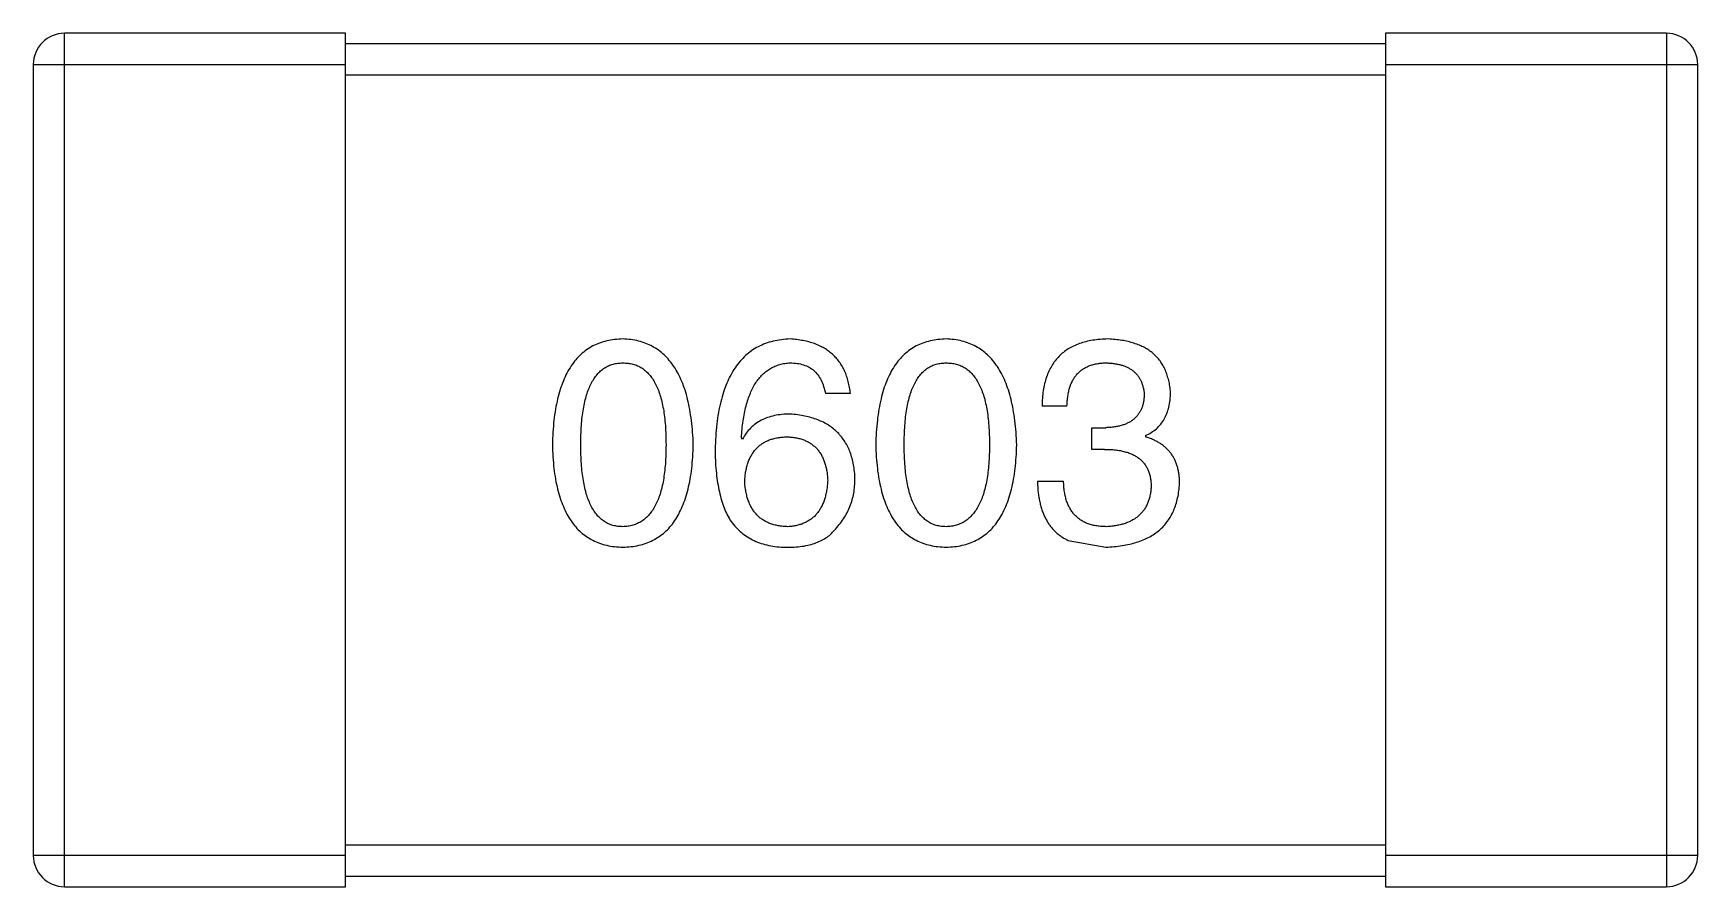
# Model space of a CAD drawing. Header units: inches. Extents: x -36 to 490, y -51 to 98.
# Drawn here: x 366.769 to 368.369, y 1.743 to 2.563 of the extents above; entities that cross this region are included whole.
import ezdxf

# ---------------------------------------------------------------- set-up
doc = ezdxf.new("R2010")
doc.units = ezdxf.units.IN
doc.header["$LTSCALE"] = 1.21
doc.header["$MEASUREMENT"] = 0
doc.layers.get('0').update_dxf_attribs({"linetype": 'CONTINUOUS'})

msp = doc.modelspace()

# ---------------------------------------------------------------- linework, layer by layer
at = {"color": 7, "linetype": 'Continuous'}
for p, q in [((366.7994, 1.7429), (366.7994, 2.5629)), ((367.0694, 2.5629), (366.7994, 2.5629)), ((367.0694, 1.7429), (367.0694, 2.5629)), ((368.0694, 2.5629), (368.0694, 1.7429)), ((368.3394, 2.5629), (368.0694, 2.5629)), ((368.3394, 2.5629), (368.3394, 1.7429)), ((368.0694, 2.5529), (367.0694, 2.5529)), ((366.7694, 2.5329), (366.7694, 1.7729)), ((366.7694, 2.5329), (367.0694, 2.5329)), ((368.0694, 2.5329), (368.3694, 2.5329)), ((368.3694, 1.7729), (368.3694, 2.5329)), ((367.0694, 2.5229), (368.0694, 2.5229)), ((367.555, 2.2167), (367.5309, 2.2167)), ((367.7631, 2.2047), (367.7391, 2.2047)), ((367.7871, 2.1631), (367.7871, 2.1839)), ((367.7871, 2.1839), (367.8003, 2.1839)), ((367.8385, 2.1763), (367.8385, 2.1752)), ((367.4511, 2.173), (367.4501, 2.1741)), ((367.7992, 2.1631), (367.7871, 2.1631)), ((367.7347, 2.1325), (367.7598, 2.1325)), ((367.7642, 2.0757), (367.8003, 2.0692)), ((368.0694, 1.7829), (367.0694, 1.7829)), ((367.0694, 1.7729), (366.7694, 1.7729)), ((368.3694, 1.7729), (368.0694, 1.7729)), ((367.0694, 1.7529), (368.0694, 1.7529)), ((366.7994, 1.7429), (367.0694, 1.7429)), ((368.0694, 1.7429), (368.3394, 1.7429))]:
    msp.add_line(p, q, dxfattribs=at)
for centre, start, end in [((366.7994, 2.5329), 90, 180), ((368.3394, 2.5329), 0, 90), ((366.7994, 1.7729), 180, 270), ((368.3394, 1.7729), 270, 0)]:
    msp.add_arc(centre, 0.03, start, end, dxfattribs=at)
for points, knots in [([(367.3361, 2.2692), (367.3335, 2.269), (367.3283, 2.2688), (367.3208, 2.2675), (367.3138, 2.2654), (367.3073, 2.2626), (367.3012, 2.2589), (367.2957, 2.2544), (367.2907, 2.2492), (367.2863, 2.2432), (367.2822, 2.2364), (367.2788, 2.2288), (367.2758, 2.2205), (367.2733, 2.2114), (367.2713, 2.2015), (367.2698, 2.1909), (367.2688, 2.1795), (367.2685, 2.1716), (367.2684, 2.1675)], [0, 0, 0, 0, 0.057911, 0.113262, 0.165956, 0.217443, 0.268511, 0.319665, 0.372, 0.426129, 0.483365, 0.543779, 0.607756, 0.676562, 0.749704, 0.827713, 0.911177, 1, 1, 1, 1]), ([(367.4039, 2.1675), (367.4037, 2.1715), (367.4034, 2.1793), (367.4022, 2.1907), (367.4006, 2.2012), (367.3986, 2.211), (367.3961, 2.22), (367.393, 2.2283), (367.3895, 2.2359), (367.3855, 2.2426), (367.381, 2.2486), (367.376, 2.2539), (367.3706, 2.2584), (367.3646, 2.2621), (367.3582, 2.2651), (367.3513, 2.2673), (367.3439, 2.2687), (367.3388, 2.269), (367.3361, 2.2692)], [0, 0, 0, 0, 0.088475, 0.171606, 0.249595, 0.322626, 0.391327, 0.455765, 0.516374, 0.573675, 0.628522, 0.681161, 0.732559, 0.783563, 0.83504, 0.887639, 0.942585, 1, 1, 1, 1]), ([(367.497, 2.2692), (367.4942, 2.269), (367.4887, 2.2686), (367.4807, 2.2672), (367.4732, 2.2649), (367.4663, 2.2619), (367.4598, 2.258), (367.454, 2.2533), (367.4486, 2.2478), (367.4439, 2.2415), (367.4396, 2.2345), (367.4359, 2.2266), (367.4327, 2.218), (367.4301, 2.2085), (367.4279, 2.1983), (367.4264, 2.1873), (367.4253, 2.1755), (367.425, 2.1673), (367.4249, 2.1631)], [0, 0, 0, 0, 0.058957, 0.115262, 0.16907, 0.221312, 0.273147, 0.324961, 0.377649, 0.432026, 0.488925, 0.549039, 0.612912, 0.680653, 0.753056, 0.830314, 0.912483, 1, 1, 1, 1]), ([(367.555, 2.2167), (367.5547, 2.2187), (367.5542, 2.2226), (367.5529, 2.2282), (367.5514, 2.2335), (367.5494, 2.2384), (367.5471, 2.243), (367.5443, 2.2472), (367.5413, 2.251), (367.5378, 2.2545), (367.534, 2.2576), (367.5298, 2.2603), (367.5252, 2.2627), (367.5203, 2.2648), (367.515, 2.2664), (367.5093, 2.2677), (367.5033, 2.2686), (367.4992, 2.269), (367.497, 2.2692)], [0, 0, 0, 0, 0.06947, 0.136096, 0.199592, 0.260665, 0.319672, 0.377156, 0.433415, 0.489984, 0.546535, 0.604276, 0.663499, 0.725182, 0.788953, 0.855683, 0.926216, 1, 1, 1, 1]), ([(367.647, 2.2692), (367.6444, 2.269), (367.6392, 2.2688), (367.6317, 2.2675), (367.6247, 2.2654), (367.6181, 2.2626), (367.6121, 2.2589), (367.6066, 2.2544), (367.6016, 2.2492), (367.5971, 2.2432), (367.5931, 2.2364), (367.5897, 2.2288), (367.5866, 2.2205), (367.5842, 2.2114), (367.5821, 2.2015), (367.5807, 2.1909), (367.5797, 2.1795), (367.5794, 2.1716), (367.5793, 2.1675)], [0, 0, 0, 0, 0.057911, 0.113262, 0.165956, 0.217443, 0.268511, 0.319665, 0.372, 0.426129, 0.483365, 0.543779, 0.607756, 0.676562, 0.749704, 0.827713, 0.911177, 1, 1, 1, 1]), ([(367.7148, 2.1675), (367.7146, 2.1715), (367.7143, 2.1793), (367.7131, 2.1907), (367.7115, 2.2012), (367.7095, 2.211), (367.7069, 2.22), (367.7039, 2.2283), (367.7004, 2.2359), (367.6964, 2.2426), (367.6919, 2.2486), (367.6869, 2.2539), (367.6814, 2.2584), (367.6755, 2.2621), (367.669, 2.2651), (367.6621, 2.2673), (367.6547, 2.2687), (367.6496, 2.269), (367.647, 2.2692)], [0, 0, 0, 0, 0.088475, 0.171606, 0.249595, 0.322626, 0.391327, 0.455765, 0.516374, 0.573675, 0.628522, 0.681161, 0.732559, 0.783563, 0.83504, 0.887639, 0.942585, 1, 1, 1, 1]), ([(367.8025, 2.2692), (367.7999, 2.2691), (367.795, 2.2689), (367.788, 2.268), (367.7813, 2.2667), (367.7752, 2.2648), (367.7695, 2.2625), (367.7643, 2.2597), (367.7596, 2.2564), (367.7554, 2.2526), (367.7516, 2.2483), (367.7484, 2.2435), (367.7456, 2.2382), (367.7433, 2.2324), (367.7415, 2.2262), (367.7402, 2.2194), (367.7393, 2.2122), (367.7391, 2.2072), (367.7391, 2.2047)], [0, 0, 0, 0, 0.073232, 0.142595, 0.207997, 0.270074, 0.329156, 0.386529, 0.441846, 0.496976, 0.551877, 0.607941, 0.665637, 0.725446, 0.788542, 0.855101, 0.925196, 1, 1, 1, 1]), ([(367.8626, 2.2178), (367.8624, 2.2198), (367.8621, 2.2237), (367.861, 2.2293), (367.8595, 2.2345), (367.8577, 2.2394), (367.8554, 2.2439), (367.8526, 2.2481), (367.8495, 2.2519), (367.8459, 2.2553), (367.8419, 2.2584), (367.8375, 2.261), (367.8327, 2.2633), (367.8274, 2.2652), (367.8218, 2.2668), (367.8157, 2.2679), (367.8092, 2.2688), (367.8047, 2.269), (367.8025, 2.2692)], [0, 0, 0, 0, 0.067521, 0.132139, 0.193339, 0.252064, 0.309083, 0.364848, 0.420021, 0.475612, 0.532002, 0.589602, 0.649896, 0.712634, 0.778603, 0.848416, 0.922155, 1, 1, 1, 1]), ([(367.2957, 2.1675), (367.2957, 2.1707), (367.2958, 2.1768), (367.2963, 2.1858), (367.297, 2.1941), (367.2981, 2.2018), (367.2996, 2.2089), (367.3012, 2.2153), (367.3033, 2.2212), (367.3057, 2.2264), (367.3084, 2.2311), (367.3113, 2.2352), (367.3147, 2.2386), (367.3184, 2.2414), (367.3224, 2.2436), (367.3267, 2.2451), (367.3313, 2.246), (367.3345, 2.2461), (367.3361, 2.2462)], [0, 0, 0, 0, 0.096452, 0.187278, 0.271765, 0.350519, 0.423437, 0.491321, 0.554011, 0.612224, 0.666281, 0.717003, 0.764884, 0.811423, 0.856783, 0.902993, 0.950236, 1, 1, 1, 1]), ([(367.3361, 2.2462), (367.3378, 2.2461), (367.3411, 2.246), (367.3459, 2.2451), (367.3503, 2.2436), (367.3544, 2.2414), (367.3581, 2.2386), (367.3616, 2.2352), (367.3647, 2.2311), (367.3675, 2.2265), (367.3699, 2.2212), (367.372, 2.2153), (367.3737, 2.2089), (367.3752, 2.2018), (367.3763, 2.1941), (367.3771, 2.1858), (367.3776, 2.1768), (367.3776, 2.1707), (367.3777, 2.1675)], [0, 0, 0, 0, 0.050604, 0.098688, 0.145699, 0.191791, 0.238625, 0.286717, 0.337546, 0.391814, 0.449755, 0.512106, 0.579685, 0.652048, 0.730262, 0.814146, 0.904281, 1, 1, 1, 1]), ([(367.4501, 2.1741), (367.4503, 2.1769), (367.4506, 2.1824), (367.4517, 2.1903), (367.453, 2.1978), (367.4545, 2.2047), (367.4564, 2.2111), (367.4586, 2.2169), (367.4611, 2.2223), (367.4638, 2.2271), (367.467, 2.2313), (367.4703, 2.2351), (367.474, 2.2383), (367.4781, 2.2409), (367.4824, 2.2431), (367.487, 2.2447), (367.4919, 2.2458), (367.4953, 2.2461), (367.497, 2.2462)], [0, 0, 0, 0, 0.089218, 0.173709, 0.252753, 0.326963, 0.397099, 0.462534, 0.524018, 0.582178, 0.637235, 0.689955, 0.741228, 0.791618, 0.841661, 0.892925, 0.945259, 1, 1, 1, 1]), ([(367.497, 2.2462), (367.4993, 2.2461), (367.5036, 2.246), (367.5098, 2.2445), (367.5152, 2.2422), (367.5199, 2.239), (367.5238, 2.2347), (367.527, 2.2295), (367.5294, 2.2235), (367.5304, 2.219), (367.5309, 2.2167)], [0, 0, 0, 0, 0.136586, 0.261496, 0.378089, 0.490612, 0.605522, 0.725767, 0.8561, 1, 1, 1, 1]), ([(367.6066, 2.1675), (367.6066, 2.1707), (367.6067, 2.1768), (367.6072, 2.1858), (367.6079, 2.1941), (367.609, 2.2018), (367.6105, 2.2089), (367.6121, 2.2153), (367.6142, 2.2212), (367.6166, 2.2264), (367.6192, 2.2311), (367.6222, 2.2352), (367.6256, 2.2386), (367.6292, 2.2414), (367.6332, 2.2436), (367.6375, 2.2451), (367.6422, 2.246), (367.6454, 2.2461), (367.647, 2.2462)], [0, 0, 0, 0, 0.096452, 0.187278, 0.271765, 0.350519, 0.423437, 0.491321, 0.554011, 0.612224, 0.666281, 0.717003, 0.764884, 0.811423, 0.856783, 0.902993, 0.950236, 1, 1, 1, 1]), ([(367.647, 2.2462), (367.6487, 2.2461), (367.652, 2.246), (367.6567, 2.2451), (367.6612, 2.2436), (367.6653, 2.2414), (367.669, 2.2386), (367.6725, 2.2352), (367.6755, 2.2311), (367.6783, 2.2265), (367.6807, 2.2212), (367.6829, 2.2153), (367.6846, 2.2089), (367.6861, 2.2018), (367.6872, 2.1941), (367.688, 2.1858), (367.6885, 2.1768), (367.6885, 2.1707), (367.6885, 2.1675)], [0, 0, 0, 0, 0.050604, 0.098688, 0.145699, 0.191791, 0.238625, 0.286717, 0.337546, 0.391814, 0.449755, 0.512106, 0.579685, 0.652048, 0.730262, 0.814146, 0.904281, 1, 1, 1, 1]), ([(367.7631, 2.2047), (367.7632, 2.2063), (367.7633, 2.2096), (367.7639, 2.2143), (367.7647, 2.2187), (367.7658, 2.2228), (367.7672, 2.2265), (367.7689, 2.23), (367.7709, 2.2331), (367.7732, 2.2359), (367.7757, 2.2383), (367.7785, 2.2404), (367.7817, 2.2422), (367.7851, 2.2437), (367.7887, 2.2448), (367.7927, 2.2456), (367.7969, 2.2461), (367.7999, 2.2462), (367.8014, 2.2462)], [0, 0, 0, 0, 0.078134, 0.15164, 0.221358, 0.286689, 0.348614, 0.407697, 0.464247, 0.520153, 0.574432, 0.629291, 0.684538, 0.742032, 0.801329, 0.863637, 0.930123, 1, 1, 1, 1]), ([(367.8014, 2.2462), (367.8027, 2.2461), (367.8054, 2.246), (367.8093, 2.2455), (367.8129, 2.2448), (367.8163, 2.244), (367.8194, 2.2428), (367.8223, 2.2414), (367.825, 2.2399), (367.8273, 2.2381), (367.8295, 2.2361), (367.8313, 2.2337), (367.833, 2.2313), (367.8344, 2.2286), (367.8355, 2.2256), (367.8364, 2.2225), (367.8371, 2.2191), (367.8373, 2.2168), (367.8374, 2.2156)], [0, 0, 0, 0, 0.078051, 0.151197, 0.220412, 0.286742, 0.34933, 0.409464, 0.467368, 0.52298, 0.578639, 0.633998, 0.690142, 0.746855, 0.805868, 0.867776, 0.932345, 1, 1, 1, 1]), ([(367.8374, 2.2156), (367.8373, 2.2144), (367.8372, 2.2119), (367.8367, 2.2084), (367.8359, 2.2052), (367.8348, 2.2022), (367.8334, 2.1994), (367.8317, 2.1968), (367.8298, 2.1944), (367.8276, 2.1923), (367.8251, 2.1904), (367.8224, 2.1888), (367.8194, 2.1874), (367.8161, 2.1862), (367.8125, 2.1853), (367.8087, 2.1846), (367.8046, 2.1841), (367.8017, 2.184), (367.8003, 2.1839)], [0, 0, 0, 0, 0.067741, 0.131599, 0.192143, 0.249977, 0.306453, 0.361639, 0.416449, 0.471489, 0.527582, 0.584873, 0.644974, 0.70814, 0.77492, 0.845909, 0.920585, 1, 1, 1, 1]), ([(367.8385, 2.1763), (367.8404, 2.1772), (367.8442, 2.1791), (367.8491, 2.1828), (367.8533, 2.1871), (367.8567, 2.1921), (367.8593, 2.1977), (367.8612, 2.2038), (367.8624, 2.2106), (367.8625, 2.2153), (367.8626, 2.2178)], [0, 0, 0, 0, 0.125227, 0.244792, 0.361427, 0.478215, 0.59667, 0.722058, 0.856314, 1, 1, 1, 1]), ([(367.497, 2.197), (367.4944, 2.197), (367.4893, 2.1968), (367.482, 2.1957), (367.4753, 2.1938), (367.4692, 2.1912), (367.4637, 2.1878), (367.4588, 2.1836), (367.4546, 2.1786), (367.4523, 2.1749), (367.4511, 2.173)], [0, 0, 0, 0, 0.144617, 0.279572, 0.40596, 0.526097, 0.64389, 0.760003, 0.877724, 1, 1, 1, 1]), ([(367.5593, 2.1347), (367.5592, 2.1371), (367.559, 2.1417), (367.558, 2.1483), (367.5566, 2.1545), (367.5548, 2.1603), (367.5525, 2.1657), (367.5496, 2.1706), (367.5465, 2.1752), (367.5427, 2.1793), (367.5386, 2.183), (367.534, 2.1864), (367.5289, 2.1892), (367.5234, 2.1916), (367.5175, 2.1936), (367.5111, 2.1952), (367.5042, 2.1964), (367.4995, 2.1968), (367.497, 2.197)], [0, 0, 0, 0, 0.071527, 0.139094, 0.20346, 0.264939, 0.323904, 0.381383, 0.437591, 0.493343, 0.549401, 0.606085, 0.664838, 0.725424, 0.788712, 0.855452, 0.925772, 1, 1, 1, 1]), ([(367.2684, 2.1675), (367.2685, 2.1636), (367.2688, 2.156), (367.2698, 2.1449), (367.2713, 2.1346), (367.2733, 2.1251), (367.2758, 2.1163), (367.2788, 2.1082), (367.2822, 2.1009), (367.2863, 2.0943), (367.2907, 2.0885), (367.2957, 2.0834), (367.3013, 2.0791), (367.3073, 2.0756), (367.3138, 2.0728), (367.3208, 2.0708), (367.3283, 2.0695), (367.3335, 2.0693), (367.3361, 2.0692)], [0, 0, 0, 0, 0.087693, 0.170223, 0.247496, 0.319826, 0.387768, 0.451403, 0.511459, 0.568358, 0.622671, 0.675251, 0.726739, 0.778422, 0.830759, 0.884394, 0.940865, 1, 1, 1, 1]), ([(367.3361, 2.0888), (367.3345, 2.0889), (367.3313, 2.089), (367.3267, 2.0899), (367.3223, 2.0914), (367.3184, 2.0937), (367.3147, 2.0965), (367.3113, 2.0999), (367.3084, 2.1039), (367.3057, 2.1086), (367.3033, 2.1138), (367.3012, 2.1197), (367.2996, 2.1262), (367.2981, 2.1333), (367.297, 2.141), (367.2963, 2.1493), (367.2958, 2.1582), (367.2957, 2.1643), (367.2957, 2.1675)], [0, 0, 0, 0, 0.049766, 0.097012, 0.143225, 0.188786, 0.235079, 0.282962, 0.333687, 0.387747, 0.445963, 0.508657, 0.576545, 0.649868, 0.72822, 0.812712, 0.903543, 1, 1, 1, 1]), ([(367.3361, 2.0692), (367.3388, 2.0693), (367.344, 2.0695), (367.3515, 2.0708), (367.3585, 2.0728), (367.365, 2.0756), (367.371, 2.0791), (367.3766, 2.0834), (367.3816, 2.0885), (367.3861, 2.0943), (367.39, 2.1009), (367.3935, 2.1082), (367.3965, 2.1163), (367.399, 2.1251), (367.401, 2.1346), (367.4025, 2.1449), (367.4035, 2.156), (367.4038, 2.1636), (367.4039, 2.1675)], [0, 0, 0, 0, 0.059134, 0.115603, 0.169236, 0.221572, 0.273254, 0.32474, 0.377319, 0.431815, 0.488555, 0.548609, 0.612242, 0.680182, 0.75251, 0.829782, 0.91231, 1, 1, 1, 1]), ([(367.3777, 2.1675), (367.3776, 2.1644), (367.3776, 2.1583), (367.3771, 2.1495), (367.3763, 2.1413), (367.3752, 2.1337), (367.3738, 2.1266), (367.372, 2.1202), (367.3699, 2.1144), (367.3674, 2.1091), (367.3647, 2.1045), (367.3616, 2.1004), (367.3582, 2.0969), (367.3544, 2.0941), (367.3503, 2.0918), (367.3459, 2.0902), (367.3411, 2.0891), (367.3378, 2.0889), (367.3361, 2.0888)], [0, 0, 0, 0, 0.094834, 0.184067, 0.267029, 0.344713, 0.417334, 0.484367, 0.546941, 0.604717, 0.65953, 0.710539, 0.759381, 0.806382, 0.853027, 0.900623, 0.949121, 1, 1, 1, 1]), ([(367.4249, 2.1631), (367.4249, 2.1596), (367.425, 2.1527), (367.4257, 2.1427), (367.4268, 2.1333), (367.4284, 2.1245), (367.4303, 2.1163), (367.4327, 2.1087), (367.4356, 2.1018), (367.438, 2.0975), (367.4391, 2.0954)], [0, 0, 0, 0, 0.151498, 0.29521, 0.430242, 0.557137, 0.677306, 0.790845, 0.898111, 1, 1, 1, 1]), ([(367.4533, 2.1325), (367.4534, 2.1342), (367.4537, 2.1375), (367.4543, 2.1422), (367.4554, 2.1466), (367.4566, 2.1508), (367.4581, 2.1545), (367.46, 2.158), (367.4621, 2.1612), (367.4645, 2.164), (367.4672, 2.1665), (367.4702, 2.1687), (367.4734, 2.1707), (367.4769, 2.1722), (367.4807, 2.1734), (367.4848, 2.1743), (367.4892, 2.175), (367.4922, 2.1751), (367.4938, 2.1752)], [0, 0, 0, 0, 0.076072, 0.148369, 0.216753, 0.281358, 0.342792, 0.401604, 0.458929, 0.514444, 0.569818, 0.625343, 0.681554, 0.739608, 0.800134, 0.863477, 0.929547, 1, 1, 1, 1]), ([(367.4938, 2.1752), (367.4953, 2.1751), (367.4982, 2.175), (367.5024, 2.1743), (367.5064, 2.1735), (367.5101, 2.1723), (367.5136, 2.1707), (367.5167, 2.1689), (367.5196, 2.1667), (367.5223, 2.1643), (367.5245, 2.1615), (367.5267, 2.1584), (367.5284, 2.155), (367.5299, 2.1514), (367.5311, 2.1474), (367.5321, 2.1431), (367.5328, 2.1385), (367.533, 2.1353), (367.5331, 2.1336)], [0, 0, 0, 0, 0.069884, 0.136529, 0.199638, 0.259844, 0.317774, 0.374356, 0.430026, 0.485148, 0.5409, 0.597889, 0.657472, 0.718614, 0.783613, 0.85129, 0.923712, 1, 1, 1, 1]), ([(367.5793, 2.1675), (367.5794, 2.1636), (367.5797, 2.156), (367.5807, 2.1449), (367.5821, 2.1346), (367.5842, 2.1251), (367.5867, 2.1163), (367.5897, 2.1082), (367.5931, 2.1009), (367.5971, 2.0943), (367.6016, 2.0885), (367.6066, 2.0834), (367.6121, 2.0791), (367.6182, 2.0756), (367.6247, 2.0728), (367.6317, 2.0708), (367.6392, 2.0695), (367.6444, 2.0693), (367.647, 2.0692)], [0, 0, 0, 0, 0.087693, 0.170223, 0.247496, 0.319826, 0.387768, 0.451403, 0.511459, 0.568358, 0.622671, 0.675251, 0.726739, 0.778422, 0.830759, 0.884394, 0.940865, 1, 1, 1, 1]), ([(367.647, 2.0888), (367.6454, 2.0889), (367.6422, 2.089), (367.6375, 2.0899), (367.6332, 2.0914), (367.6293, 2.0937), (367.6256, 2.0965), (367.6222, 2.0999), (367.6192, 2.1039), (367.6166, 2.1086), (367.6142, 2.1138), (367.6121, 2.1197), (367.6105, 2.1262), (367.609, 2.1333), (367.6079, 2.141), (367.6072, 2.1493), (367.6067, 2.1582), (367.6066, 2.1643), (367.6066, 2.1675)], [0, 0, 0, 0, 0.049766, 0.097012, 0.143225, 0.188786, 0.235079, 0.282962, 0.333687, 0.387747, 0.445963, 0.508657, 0.576545, 0.649868, 0.72822, 0.812712, 0.903543, 1, 1, 1, 1]), ([(367.647, 2.0692), (367.6497, 2.0693), (367.6548, 2.0695), (367.6623, 2.0708), (367.6693, 2.0728), (367.6759, 2.0756), (367.6819, 2.0791), (367.6874, 2.0834), (367.6924, 2.0885), (367.6969, 2.0943), (367.7009, 2.1009), (367.7044, 2.1082), (367.7074, 2.1163), (367.7099, 2.1251), (367.7119, 2.1346), (367.7134, 2.1449), (367.7144, 2.156), (367.7146, 2.1636), (367.7148, 2.1675)], [0, 0, 0, 0, 0.059134, 0.115603, 0.169236, 0.221572, 0.273254, 0.32474, 0.377319, 0.431815, 0.488555, 0.548609, 0.612242, 0.680182, 0.75251, 0.829782, 0.91231, 1, 1, 1, 1]), ([(367.6885, 2.1675), (367.6885, 2.1644), (367.6885, 2.1583), (367.688, 2.1495), (367.6872, 2.1413), (367.6861, 2.1337), (367.6846, 2.1266), (367.6828, 2.1202), (367.6808, 2.1144), (367.6783, 2.1091), (367.6755, 2.1045), (367.6724, 2.1004), (367.669, 2.0969), (367.6653, 2.0941), (367.6612, 2.0918), (367.6567, 2.0902), (367.652, 2.0891), (367.6487, 2.0889), (367.647, 2.0888)], [0, 0, 0, 0, 0.094834, 0.184067, 0.267029, 0.344713, 0.417334, 0.484367, 0.546941, 0.604717, 0.65953, 0.710539, 0.759381, 0.806382, 0.853027, 0.900623, 0.949121, 1, 1, 1, 1]), ([(367.7992, 2.1631), (367.801, 2.1631), (367.8045, 2.1631), (367.8096, 2.1626), (367.8143, 2.162), (367.8187, 2.1609), (367.8228, 2.1597), (367.8265, 2.1582), (367.8298, 2.1563), (367.8328, 2.1542), (367.8354, 2.1518), (367.8377, 2.1491), (367.8397, 2.1461), (367.8413, 2.1429), (367.8425, 2.1393), (367.8434, 2.1355), (367.8439, 2.1314), (367.844, 2.1285), (367.844, 2.1271)], [0, 0, 0, 0, 0.082495, 0.159728, 0.232496, 0.300725, 0.365163, 0.425859, 0.483728, 0.538892, 0.592921, 0.646195, 0.699968, 0.754746, 0.811387, 0.870806, 0.933482, 1, 1, 1, 1]), ([(367.8713, 2.1304), (367.8713, 2.1318), (367.8713, 2.1346), (367.8708, 2.1387), (367.8703, 2.1426), (367.8693, 2.1462), (367.8682, 2.1497), (367.8668, 2.1531), (367.8651, 2.1562), (367.8632, 2.1591), (367.861, 2.1618), (367.8585, 2.1643), (367.8558, 2.1666), (367.8529, 2.1688), (367.8496, 2.1706), (367.8462, 2.1724), (367.8424, 2.1739), (367.8398, 2.1747), (367.8385, 2.1752)], [0, 0, 0, 0, 0.071215, 0.138707, 0.20396, 0.266995, 0.327734, 0.387609, 0.445602, 0.503345, 0.561136, 0.618597, 0.677672, 0.738255, 0.799989, 0.863961, 0.930555, 1, 1, 1, 1]), ([(367.4949, 2.0888), (367.4933, 2.0889), (367.4902, 2.089), (367.4857, 2.0897), (367.4814, 2.0906), (367.4775, 2.0919), (367.4739, 2.0935), (367.4706, 2.0954), (367.4675, 2.0977), (367.4648, 2.1003), (367.4623, 2.1032), (367.4602, 2.1064), (367.4582, 2.11), (367.4567, 2.1139), (367.4554, 2.1181), (367.4544, 2.1226), (367.4536, 2.1275), (367.4534, 2.1308), (367.4533, 2.1325)], [0, 0, 0, 0, 0.070403, 0.137196, 0.200053, 0.260887, 0.31876, 0.37535, 0.430743, 0.485927, 0.541678, 0.598832, 0.657726, 0.719441, 0.783504, 0.851852, 0.923533, 1, 1, 1, 1]), ([(367.5331, 2.1336), (367.533, 2.1319), (367.5328, 2.1285), (367.5321, 2.1237), (367.5312, 2.1191), (367.53, 2.1149), (367.5286, 2.111), (367.5268, 2.1074), (367.5248, 2.1041), (367.5225, 2.1011), (367.52, 2.0984), (367.5172, 2.0961), (367.5141, 2.0941), (367.5108, 2.0924), (367.5072, 2.091), (367.5033, 2.0899), (367.4992, 2.0892), (367.4963, 2.089), (367.4949, 2.0888)], [0, 0, 0, 0, 0.078863, 0.153308, 0.223539, 0.289857, 0.35341, 0.413572, 0.471721, 0.528235, 0.584279, 0.638781, 0.69466, 0.751251, 0.809198, 0.869697, 0.933318, 1, 1, 1, 1]), ([(367.5397, 2.0855), (367.5412, 2.0873), (367.5443, 2.0907), (367.5484, 2.0963), (367.5517, 2.1021), (367.5546, 2.1082), (367.5567, 2.1145), (367.5582, 2.121), (367.5591, 2.1278), (367.5593, 2.1324), (367.5593, 2.1347)], [0, 0, 0, 0, 0.129393, 0.255335, 0.378531, 0.500878, 0.622934, 0.746191, 0.87096, 1, 1, 1, 1]), ([(367.7347, 2.1325), (367.7348, 2.1308), (367.7349, 2.1273), (367.7353, 2.1222), (367.736, 2.1173), (367.7369, 2.1127), (367.738, 2.1083), (367.7393, 2.1041), (367.7408, 2.1002), (367.7426, 2.0965), (367.7445, 2.093), (367.7467, 2.0898), (367.7491, 2.0869), (367.7517, 2.0841), (367.7545, 2.0816), (367.7575, 2.0794), (367.7607, 2.0774), (367.763, 2.0763), (367.7642, 2.0757)], [0, 0, 0, 0, 0.078937, 0.154495, 0.226898, 0.296844, 0.363348, 0.427781, 0.48946, 0.549586, 0.607902, 0.664733, 0.720805, 0.776157, 0.831175, 0.886736, 0.943094, 1, 1, 1, 1]), ([(367.8014, 2.0888), (367.7997, 2.0889), (367.7965, 2.0889), (367.7919, 2.0894), (367.7876, 2.0903), (367.7836, 2.0915), (367.7799, 2.093), (367.7765, 2.0949), (367.7735, 2.0972), (367.7707, 2.0997), (367.7683, 2.1027), (367.7661, 2.1059), (367.7643, 2.1095), (367.7627, 2.1135), (367.7615, 2.1178), (367.7607, 2.1224), (367.76, 2.1273), (367.7599, 2.1308), (367.7598, 2.1325)], [0, 0, 0, 0, 0.071272, 0.13882, 0.201858, 0.262757, 0.320043, 0.376709, 0.431462, 0.486034, 0.541209, 0.597703, 0.65589, 0.717768, 0.782056, 0.850407, 0.92277, 1, 1, 1, 1]), ([(367.8003, 2.0692), (367.803, 2.0693), (367.8083, 2.0695), (367.8161, 2.0705), (367.8233, 2.0719), (367.83, 2.0737), (367.8363, 2.0759), (367.842, 2.0787), (367.8472, 2.0818), (367.852, 2.0854), (367.8562, 2.0895), (367.8599, 2.094), (367.8631, 2.099), (367.8658, 2.1044), (367.8679, 2.1103), (367.8696, 2.1166), (367.8708, 2.1233), (367.8711, 2.128), (367.8713, 2.1304)], [0, 0, 0, 0, 0.078078, 0.151942, 0.221594, 0.28726, 0.350176, 0.409768, 0.467648, 0.523784, 0.578904, 0.634014, 0.689819, 0.746826, 0.805875, 0.867063, 0.931764, 1, 1, 1, 1]), ([(367.844, 2.1271), (367.8439, 2.1256), (367.8437, 2.1228), (367.8429, 2.1186), (367.8419, 2.1148), (367.8406, 2.1112), (367.8389, 2.1078), (367.8371, 2.1047), (367.8348, 2.102), (367.8323, 2.0994), (367.8294, 2.0971), (367.8263, 2.0952), (367.8229, 2.0934), (367.8191, 2.0919), (367.8151, 2.0908), (367.8108, 2.0899), (367.8062, 2.0892), (367.803, 2.0889), (367.8014, 2.0888)], [0, 0, 0, 0, 0.068514, 0.133941, 0.195994, 0.255362, 0.312994, 0.369441, 0.424687, 0.480522, 0.537148, 0.594801, 0.654411, 0.716817, 0.781981, 0.850498, 0.923306, 1, 1, 1, 1]), ([(367.4391, 2.0954), (367.4406, 2.0934), (367.4435, 2.0894), (367.4488, 2.0842), (367.4544, 2.0798), (367.4607, 2.0761), (367.4674, 2.0732), (367.4746, 2.0711), (367.4824, 2.0696), (367.4877, 2.0693), (367.4905, 2.0692)], [0, 0, 0, 0, 0.125033, 0.246266, 0.36603, 0.485265, 0.606781, 0.732144, 0.862551, 1, 1, 1, 1]), ([(367.4905, 2.0692), (367.4933, 2.0691), (367.4987, 2.069), (367.5065, 2.0696), (367.5137, 2.0708), (367.5202, 2.0726), (367.5261, 2.0749), (367.5313, 2.0778), (367.5359, 2.0813), (367.5384, 2.0841), (367.5397, 2.0855)], [0, 0, 0, 0, 0.156782, 0.301945, 0.436395, 0.561474, 0.678489, 0.78853, 0.894967, 1, 1, 1, 1])]:
    msp.add_open_spline(points, degree=3, knots=knots, dxfattribs=at)

doc.saveas('drawing.dxf')
